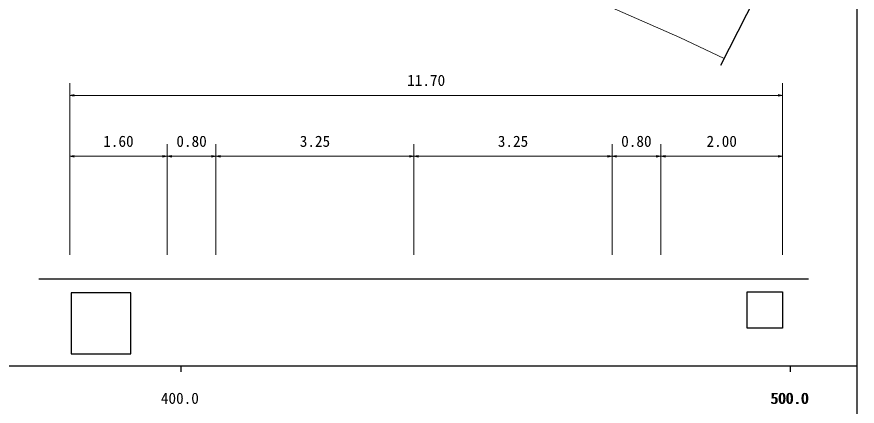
# Model space of a CAD drawing. Units: millimetres at full size, sheet at 1:1000, with parts at other scales. Extents: x -219303353 to 680000, y 20000 to 30690211.
# Drawn here: x 441086 to 579000, y 198357 to 262278 of the extents above; entities that cross this region are included whole.
import ezdxf
from ezdxf.enums import TextEntityAlignment as Align

# ---------------------------------------------------------------- set-up
doc = ezdxf.new("R2010")
doc.units = ezdxf.units.MM
doc.header["$LTSCALE"] = 1000
for name, color, linetype, lineweight in [('M-BGD', 7, 'Continuous', 25), ('M-BMK-OTRS', 5, 'Continuous', 25), ('M-STR-HTXT', 7, 'Continuous', 13), ('M-TTL-BAND', 7, 'Continuous', 25)]:
    doc.layers.add(name, color=color, linetype=linetype, lineweight=lineweight)
doc.styles.add('ＭＳ ゴシック', font='')
doc.styles.get('ＭＳ ゴシック').set_extended_font_data('MS Gothic')

# ---------------------------------------------------------------- blocks, each defined once
blk = doc.blocks.new('open_arrow')
at = {"color": 0, "linetype": 'Continuous', "lineweight": -2}
blk.add_lwpolyline([(7.5, 1.25), (0, 0), (7.5, -1.25)], dxfattribs=at)

msp = doc.modelspace()

# ---------------------------------------------------------------- linework, layer by layer
at = {"layer": 'M-BGD'}
msp.add_lwpolyline([(570993, 219199), (566765, 219199), (546765, 219199), (538765, 219199), (506265, 219199), (473765, 219199), (465765, 219199), (449765, 219199), (444677, 219199)], dxfattribs=at)
for points in [[(449980, 216967), (449980, 206959), (459795, 206959), (459795, 216967)], [(566765, 217124), (566765, 211179), (560971, 211179), (560971, 217124)]]:
    msp.add_lwpolyline(points, close=True, dxfattribs=at)
at = {"layer": 'M-BMK-OTRS'}
msp.add_line((578781, 297957), (556568, 254311), dxfattribs=at)
at = {"layer": 'M-STR-HTXT'}
for p, q in [((449765, 223199), (449765, 251381)), ((566765, 223199), (566765, 251381)), ((566765, 249381), (449765, 249381)), ((465765, 223199), (465765, 241381)), ((473765, 223199), (473765, 241381)), ((506265, 223199), (506265, 241381)), ((538765, 223199), (538765, 241381)), ((546765, 223199), (546765, 241381)), ((449765, 239381), (465765, 239381)), ((465765, 239381), (473765, 239381)), ((473765, 239381), (506265, 239381)), ((506265, 239381), (538765, 239381)), ((538765, 239381), (546765, 239381)), ((546765, 239381), (566765, 239381))]:
    msp.add_line(p, q, dxfattribs=at)
msp.add_lwpolyline([(458320, 288963), (464592, 288289), (468624, 287622), (472945, 286736), (477224, 285677), (482518, 284235), (490189, 281881), (500654, 278349), (510314, 274934), (524016, 269786), (536551, 264710), (549897, 258853), (557150, 255454)], dxfattribs=at)
at = {"layer": 'M-TTL-BAND'}
for p, q in [((579000, 20000), (579000, 370000)), ((40000, 205000), (579000, 205000)), ((468000, 205000), (468000, 204000)), ((568000, 205000), (568000, 204000))]:
    msp.add_line(p, q, dxfattribs=at)

# ---------------------------------------------------------------- block references
at = {"layer": 'M-STR-HTXT', "xscale": 100, "yscale": 100}
for p in [(449765, 249381), (449765, 239381), (465765, 239381), (473765, 239381), (506265, 239381), (538765, 239381), (546765, 239381)]:
    msp.add_blockref('open_arrow', p, dxfattribs=at)
at = {"layer": 'M-STR-HTXT', "xscale": 100, "yscale": 100, "rotation": 180}
for p in [(566765, 249381), (465765, 239381), (473765, 239381), (506265, 239381), (538765, 239381), (546765, 239381), (566765, 239381)]:
    msp.add_blockref('open_arrow', p, dxfattribs=at)

# ---------------------------------------------------------------- texts
at = {"layer": 'M-STR-HTXT', "style": 'ＭＳ ゴシック'}
for s, p in [('11.70', (508265, 250381)), ('1.60', (457765, 240381)), ('0.80', (469765, 240381)), ('3.25', (490015, 240381)), ('3.25', (522515, 240381)), ('0.80', (542765, 240381)), ('2.00', (556765, 240381))]:
    msp.add_text(s, height=1833, dxfattribs=at).set_placement(p, align=Align.BOTTOM_CENTER)
at = {"layer": 'M-TTL-BAND', "style": 'ＭＳ ゴシック'}
for s, p in [('400.0', (467844, 198195)), ('500.0', (567844, 198195)), ('500.0', (568000, 198195))]:
    msp.add_text(s, height=1833, dxfattribs=at).set_placement(p, align=Align.BOTTOM_CENTER)

doc.saveas('drawing.dxf')
